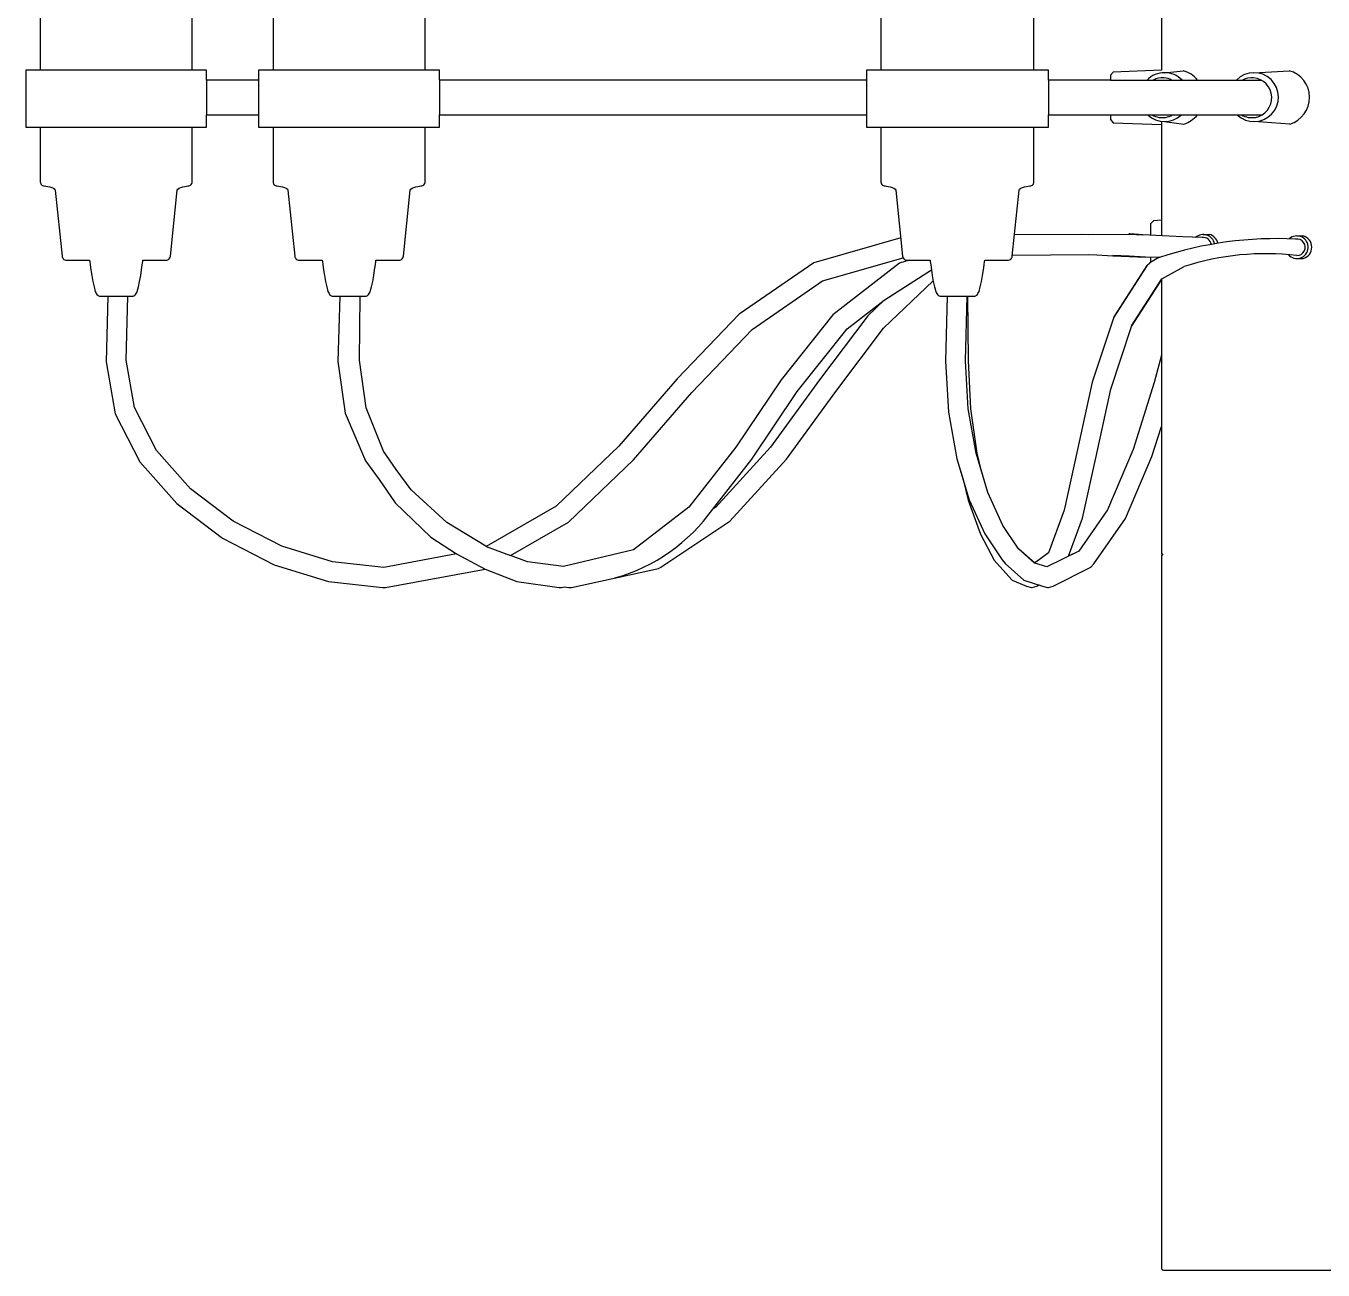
# Model space of a CAD drawing. Header units: millimetres. Extents: x 112 to 8820, y -2365 to 5002.
# Drawn here: x 3187.6 to 3414.5, y -1118.3 to -900.7 of the extents above; entities that cross this region are included whole.
import ezdxf

# ---------------------------------------------------------------- set-up
doc = ezdxf.new("R2010")
doc.units = ezdxf.units.MM

# ---------------------------------------------------------------- blocks, each defined once
blk = doc.blocks.new('2097-50_EL_lateral')
for p, q in [((-3.089, -124.091), (-3.089, -128.217)), ((-22.697, -126.262), (-22.697, -128.215)), ((-20.042, -128.215), (-20.042, -126.262)), ((-18.627, -126.262), (-18.627, -128.215)), ((-15.966, -128.215), (-15.966, -126.262)), ((-7.997, -126.262), (-7.997, -128.215)), ((-5.32, -128.215), (-5.32, -126.262)), ((-22.914, -128.215), (-22.948, -128.215)), ((-22.948, -128.215), (-22.948, -129.215)), ((-22.812, -128.215), (-22.914, -128.215)), ((-22.647, -128.215), (-22.812, -128.215)), ((-22.426, -128.215), (-22.647, -128.215)), ((-22.159, -128.215), (-22.426, -128.215)), ((-21.857, -128.215), (-22.159, -128.215)), ((-21.534, -128.215), (-21.857, -128.215)), ((-21.204, -128.215), (-21.534, -128.215)), ((-20.881, -128.215), (-21.204, -128.215)), ((-20.58, -128.215), (-20.881, -128.215)), ((-20.313, -128.215), (-20.58, -128.215)), ((-20.092, -128.215), (-20.313, -128.215)), ((-19.927, -128.215), (-20.092, -128.215)), ((-19.825, -128.215), (-19.927, -128.215)), ((-19.79, -128.215), (-19.825, -128.215)), ((-19.79, -128.388), (-19.79, -128.215)), ((-18.879, -128.388), (-19.79, -128.388)), ((-19.79, -128.388), (-19.79, -128.997)), ((-18.844, -128.215), (-18.879, -128.215)), ((-18.879, -128.215), (-18.879, -128.388)), ((-18.879, -128.388), (-18.879, -128.997)), ((-18.742, -128.215), (-18.844, -128.215)), ((-18.577, -128.215), (-18.742, -128.215)), ((-18.356, -128.215), (-18.577, -128.215)), ((-18.089, -128.215), (-18.356, -128.215)), ((-17.788, -128.215), (-18.089, -128.215)), ((-17.465, -128.215), (-17.788, -128.215)), ((-17.135, -128.215), (-17.465, -128.215)), ((-16.812, -128.215), (-17.135, -128.215)), ((-16.51, -128.215), (-16.812, -128.215)), ((-16.243, -128.215), (-16.51, -128.215)), ((-16.022, -128.215), (-16.243, -128.215)), ((-15.857, -128.215), (-16.022, -128.215)), ((-15.755, -128.215), (-15.857, -128.215)), ((-15.721, -128.215), (-15.755, -128.215)), ((-15.715, -128.215), (-15.721, -128.215)), ((-15.715, -128.388), (-15.715, -128.215)), ((-8.249, -128.388), (-15.715, -128.388)), ((-15.715, -128.388), (-15.715, -128.997)), ((-8.214, -128.215), (-8.249, -128.215)), ((-8.249, -128.215), (-8.249, -128.388)), ((-8.249, -128.388), (-8.249, -128.997)), ((-8.112, -128.215), (-8.214, -128.215)), ((-7.947, -128.215), (-8.112, -128.215)), ((-7.726, -128.215), (-7.947, -128.215)), ((-7.459, -128.215), (-7.726, -128.215)), ((-7.158, -128.215), (-7.459, -128.215)), ((-6.835, -128.215), (-7.158, -128.215)), ((-6.505, -128.215), (-6.835, -128.215)), ((-6.182, -128.215), (-6.505, -128.215)), ((-5.88, -128.215), (-6.182, -128.215)), ((-5.613, -128.215), (-5.88, -128.215)), ((-5.392, -128.215), (-5.613, -128.215)), ((-5.227, -128.215), (-5.392, -128.215)), ((-5.125, -128.215), (-5.227, -128.215)), ((-5.091, -128.215), (-5.125, -128.215)), ((-5.068, -128.215), (-5.091, -128.215)), ((-5.068, -128.388), (-5.068, -128.215)), ((-3.982, -128.388), (-5.068, -128.388)), ((-5.068, -128.388), (-5.068, -128.997)), ((-3.932, -128.251), (-3.982, -128.304)), ((-3.932, -128.251), (-3.982, -128.304)), ((-3.982, -128.304), (-3.982, -128.323)), ((-3.982, -128.304), (-3.982, -128.323)), ((-3.982, -128.323), (-3.982, -128.378)), ((-3.982, -128.323), (-3.982, -128.378)), ((-3.982, -128.378), (-3.982, -128.388)), ((-3.982, -128.378), (-3.982, -128.388)), ((-3.982, -128.388), (-1.349, -128.388)), ((-3.089, -128.217), (-3.932, -128.251)), ((-3.089, -128.217), (-3.932, -128.251)), ((-3.036, -128.26, 0.142), (-2.711, -128.225, 0.047)), ((-19.79, -129.215), (-19.79, -128.997)), ((-19.79, -128.997), (-18.879, -128.997)), ((-18.879, -128.997), (-18.879, -129.215)), ((-15.715, -129.215), (-15.715, -128.997)), ((-15.715, -128.997), (-8.249, -128.997)), ((-8.249, -128.997), (-8.249, -129.215)), ((-5.068, -129.215), (-5.068, -128.997)), ((-5.068, -128.997), (-3.982, -128.997)), ((-3.982, -128.997), (-3.982, -129.007)), ((-3.982, -128.997), (-3.982, -129.007)), ((-3.982, -128.997), (-1.335, -128.997)), ((-3.982, -129.007), (-3.982, -129.062)), ((-3.982, -129.007), (-3.982, -129.062)), ((-3.982, -129.062), (-3.982, -129.081)), ((-3.982, -129.062), (-3.982, -129.081)), ((-22.948, -129.215), (-22.914, -129.215)), ((-22.914, -129.215), (-22.812, -129.215)), ((-22.812, -129.215), (-22.647, -129.215)), ((-22.697, -129.215), (-22.697, -130.167)), ((-22.647, -129.215), (-22.426, -129.215)), ((-22.426, -129.215), (-22.159, -129.215)), ((-22.159, -129.215), (-21.857, -129.215)), ((-21.857, -129.215), (-21.534, -129.215)), ((-21.534, -129.215), (-21.204, -129.215)), ((-21.204, -129.215), (-20.881, -129.215)), ((-20.881, -129.215), (-20.58, -129.215)), ((-20.58, -129.215), (-20.313, -129.215)), ((-20.313, -129.215), (-20.092, -129.215)), ((-20.092, -129.215), (-19.927, -129.215)), ((-20.042, -130.167), (-20.042, -129.215)), ((-19.927, -129.215), (-19.825, -129.215)), ((-19.825, -129.215), (-19.79, -129.215)), ((-18.879, -129.215), (-18.844, -129.215)), ((-18.844, -129.215), (-18.742, -129.215)), ((-18.742, -129.215), (-18.577, -129.215)), ((-18.627, -129.215), (-18.627, -130.167)), ((-18.577, -129.215), (-18.356, -129.215)), ((-18.356, -129.215), (-18.089, -129.215)), ((-18.089, -129.215), (-17.788, -129.215)), ((-17.788, -129.215), (-17.465, -129.215)), ((-17.465, -129.215), (-17.135, -129.215)), ((-17.135, -129.215), (-16.812, -129.215)), ((-16.812, -129.215), (-16.51, -129.215)), ((-16.51, -129.215), (-16.243, -129.215)), ((-16.243, -129.215), (-16.022, -129.215)), ((-16.022, -129.215), (-15.857, -129.215)), ((-15.966, -130.167), (-15.966, -129.215)), ((-15.857, -129.215), (-15.755, -129.215)), ((-15.755, -129.215), (-15.721, -129.215)), ((-15.721, -129.215), (-15.715, -129.215)), ((-8.249, -129.215), (-8.214, -129.215)), ((-8.214, -129.215), (-8.112, -129.215)), ((-8.112, -129.215), (-7.947, -129.215)), ((-7.997, -129.215), (-7.997, -130.167)), ((-7.947, -129.215), (-7.726, -129.215)), ((-7.726, -129.215), (-7.459, -129.215)), ((-7.459, -129.215), (-7.158, -129.215)), ((-7.158, -129.215), (-6.835, -129.215)), ((-6.835, -129.215), (-6.505, -129.215)), ((-6.505, -129.215), (-6.182, -129.215)), ((-6.182, -129.215), (-5.88, -129.215)), ((-5.88, -129.215), (-5.613, -129.215)), ((-5.613, -129.215), (-5.392, -129.215)), ((-5.392, -129.215), (-5.227, -129.215)), ((-5.32, -130.167), (-5.32, -129.215)), ((-5.227, -129.215), (-5.125, -129.215)), ((-5.125, -129.215), (-5.091, -129.215)), ((-5.091, -129.215), (-5.068, -129.215)), ((-3.982, -129.081), (-3.932, -129.134)), ((-3.982, -129.081), (-3.932, -129.134)), ((-3.932, -129.134), (-3.089, -129.168)), ((-3.932, -129.134), (-3.089, -129.168)), ((-3.089, -129.111), (-3.089, -131.111)), ((-3.089, -129.168), (-3.089, -130.839)), ((-3.036, -129.115, 0.142), (-2.701, -129.157, 0.047)), ((-22.697, -130.167), (-22.695, -130.184)), ((-22.695, -130.184), (-22.69, -130.2)), ((-22.69, -130.2), (-22.681, -130.214)), ((-20.058, -130.214), (-20.049, -130.2)), ((-20.049, -130.2), (-20.044, -130.184)), ((-20.044, -130.184), (-20.042, -130.167)), ((-18.627, -130.167), (-18.625, -130.184)), ((-18.625, -130.184), (-18.62, -130.2)), ((-18.62, -130.2), (-18.611, -130.214)), ((-15.983, -130.214), (-15.974, -130.2)), ((-15.974, -130.2), (-15.968, -130.184)), ((-15.968, -130.184), (-15.966, -130.167)), ((-7.997, -130.167), (-7.995, -130.184)), ((-7.995, -130.184), (-7.99, -130.2)), ((-7.99, -130.2), (-7.981, -130.214)), ((-5.336, -130.214), (-5.327, -130.2)), ((-5.327, -130.2), (-5.322, -130.184)), ((-5.322, -130.184), (-5.32, -130.167)), ((-22.681, -130.214), (-22.669, -130.225)), ((-22.669, -130.225), (-22.656, -130.234)), ((-22.656, -130.234), (-22.64, -130.239)), ((-22.64, -130.239), (-22.623, -130.241)), ((-22.623, -130.241), (-22.598, -130.243)), ((-22.598, -130.243), (-22.567, -130.249)), ((-22.567, -130.249), (-22.532, -130.257)), ((-22.532, -130.257), (-22.498, -130.268)), ((-22.498, -130.268), (-22.468, -130.282)), ((-22.468, -130.282), (-22.446, -130.298)), ((-22.446, -130.298), (-22.437, -130.315)), ((-22.437, -130.315), (-22.317, -131.467)), ((-20.422, -131.467), (-20.302, -130.315)), ((-20.302, -130.315), (-20.293, -130.298)), ((-20.293, -130.298), (-20.271, -130.282)), ((-20.271, -130.282), (-20.241, -130.268)), ((-20.241, -130.268), (-20.206, -130.257)), ((-20.206, -130.257), (-20.172, -130.249)), ((-20.172, -130.249), (-20.14, -130.243)), ((-20.14, -130.243), (-20.116, -130.241)), ((-20.116, -130.241), (-20.099, -130.239)), ((-20.099, -130.239), (-20.083, -130.234)), ((-20.083, -130.234), (-20.069, -130.225)), ((-20.069, -130.225), (-20.058, -130.214)), ((-18.611, -130.214), (-18.6, -130.225)), ((-18.6, -130.225), (-18.586, -130.234)), ((-18.586, -130.234), (-18.57, -130.239)), ((-18.57, -130.239), (-18.553, -130.241)), ((-18.553, -130.241), (-18.528, -130.243)), ((-18.528, -130.243), (-18.497, -130.249)), ((-18.497, -130.249), (-18.463, -130.257)), ((-18.463, -130.257), (-18.428, -130.268)), ((-18.428, -130.268), (-18.398, -130.282)), ((-18.398, -130.282), (-18.376, -130.298)), ((-18.376, -130.298), (-18.367, -130.315)), ((-18.367, -130.315), (-18.247, -131.467)), ((-16.346, -131.467), (-16.227, -130.315)), ((-16.227, -130.315), (-16.217, -130.298)), ((-16.217, -130.298), (-16.196, -130.282)), ((-16.196, -130.282), (-16.165, -130.268)), ((-16.165, -130.268), (-16.131, -130.257)), ((-16.131, -130.257), (-16.096, -130.249)), ((-16.096, -130.249), (-16.065, -130.243)), ((-16.065, -130.243), (-16.04, -130.241)), ((-16.04, -130.241), (-16.023, -130.239)), ((-16.023, -130.239), (-16.008, -130.234)), ((-16.008, -130.234), (-15.994, -130.225)), ((-15.994, -130.225), (-15.983, -130.214)), ((-7.981, -130.214), (-7.97, -130.225)), ((-7.97, -130.225), (-7.956, -130.234)), ((-7.956, -130.234), (-7.94, -130.239)), ((-7.94, -130.239), (-7.923, -130.241)), ((-7.923, -130.241), (-7.899, -130.243)), ((-7.899, -130.243), (-7.868, -130.249)), ((-7.868, -130.249), (-7.833, -130.257)), ((-7.833, -130.257), (-7.798, -130.268)), ((-7.798, -130.268), (-7.768, -130.282)), ((-7.768, -130.282), (-7.746, -130.298)), ((-7.746, -130.298), (-7.737, -130.315)), ((-7.737, -130.315), (-7.618, -131.467)), ((-5.7, -131.467), (-5.58, -130.315)), ((-5.58, -130.315), (-5.571, -130.298)), ((-5.571, -130.298), (-5.549, -130.282)), ((-5.549, -130.282), (-5.519, -130.268)), ((-5.519, -130.268), (-5.484, -130.257)), ((-5.484, -130.257), (-5.45, -130.249)), ((-5.45, -130.249), (-5.419, -130.243)), ((-5.419, -130.243), (-5.394, -130.241)), ((-5.394, -130.241), (-5.377, -130.239)), ((-5.377, -130.239), (-5.361, -130.234)), ((-5.361, -130.234), (-5.348, -130.225)), ((-5.348, -130.225), (-5.336, -130.214)), ((-3.232, -130.85), (-3.282, -130.904)), ((-3.089, -130.839), (-3.232, -130.85)), ((-4.492, -131.087), (-5.661, -131.095)), ((-4.363, -131.093), (-4.492, -131.087)), ((-3.66, -131.087), (-4.363, -131.093)), ((-3.657, -131.08), (-3.66, -131.08)), ((-3.657, -131.088), (-3.66, -131.087)), ((-3.643, -131.08), (-3.657, -131.08)), ((-3.643, -131.087), (-3.657, -131.088)), ((-3.416, -131.093), (-3.643, -131.08)), ((-3.416, -131.101), (-3.643, -131.087)), ((-3.187, -131.106), (-3.416, -131.093)), ((-3.282, -130.904), (-3.282, -130.923)), ((-3.282, -130.923), (-3.282, -130.979)), ((-3.282, -130.979), (-3.282, -131.065)), ((-3.282, -131.065), (-3.282, -131.1)), ((-2.953, -131.118), (-3.187, -131.106)), ((-2.359, -131.089), (-2.25, -131.089)), ((-0.722, -131.114, -0.203), (-0.613, -131.114, -0.203)), ((-7.651, -131.148), (-9.172, -131.584)), ((-2.714, -131.131), (-2.953, -131.118)), ((-2.381, -131.145, 0.203), (-2.714, -131.131)), ((-22.317, -131.467), (-22.313, -131.485)), ((-22.313, -131.485), (-22.306, -131.5)), ((-22.306, -131.5), (-22.296, -131.514)), ((-22.296, -131.514), (-22.284, -131.525)), ((-22.284, -131.525), (-22.269, -131.534)), ((-22.269, -131.534), (-22.253, -131.539)), ((-22.253, -131.539), (-22.235, -131.541)), ((-22.235, -131.541), (-22.217, -131.541)), ((-22.217, -131.541), (-22.161, -131.541)), ((-22.161, -131.541), (-22.07, -131.541)), ((-22.07, -131.541), (-21.949, -131.541)), ((-21.949, -131.541), (-21.836, -131.541)), ((-21.836, -131.541), (-21.833, -131.563)), ((-21.833, -131.563), (-21.825, -131.622)), ((-20.913, -131.622), (-20.905, -131.563)), ((-20.905, -131.563), (-20.903, -131.541)), ((-20.903, -131.541), (-20.79, -131.541)), ((-20.79, -131.541), (-20.669, -131.541)), ((-20.669, -131.541), (-20.578, -131.541)), ((-20.578, -131.541), (-20.522, -131.541)), ((-20.522, -131.541), (-20.503, -131.541)), ((-20.503, -131.541), (-20.486, -131.539)), ((-20.486, -131.539), (-20.469, -131.534)), ((-20.469, -131.534), (-20.455, -131.525)), ((-20.455, -131.525), (-20.442, -131.514)), ((-20.442, -131.514), (-20.432, -131.5)), ((-20.432, -131.5), (-20.425, -131.485)), ((-20.425, -131.485), (-20.422, -131.467)), ((-18.247, -131.467), (-18.244, -131.485)), ((-18.244, -131.485), (-18.237, -131.5)), ((-18.237, -131.5), (-18.227, -131.514)), ((-18.227, -131.514), (-18.214, -131.525)), ((-18.214, -131.525), (-18.199, -131.534)), ((-18.199, -131.534), (-18.183, -131.539)), ((-18.183, -131.539), (-18.166, -131.541)), ((-18.166, -131.541), (-18.147, -131.541)), ((-18.147, -131.541), (-18.091, -131.541)), ((-18.091, -131.541), (-18, -131.541)), ((-18, -131.541), (-17.879, -131.541)), ((-17.879, -131.541), (-17.766, -131.541)), ((-17.766, -131.541), (-17.763, -131.563)), ((-17.763, -131.563), (-17.756, -131.622)), ((-16.838, -131.622), (-16.83, -131.563)), ((-16.83, -131.563), (-16.827, -131.541)), ((-16.827, -131.541), (-16.72, -131.541)), ((-16.72, -131.541), (-16.599, -131.541)), ((-16.599, -131.541), (-16.508, -131.541)), ((-16.508, -131.541), (-16.452, -131.541)), ((-16.452, -131.541), (-16.434, -131.541)), ((-16.434, -131.541), (-16.428, -131.541)), ((-16.428, -131.541), (-16.41, -131.539)), ((-16.41, -131.539), (-16.394, -131.534)), ((-16.394, -131.534), (-16.38, -131.525)), ((-16.38, -131.525), (-16.367, -131.514)), ((-16.367, -131.514), (-16.357, -131.5)), ((-16.357, -131.5), (-16.35, -131.485)), ((-16.35, -131.485), (-16.346, -131.467)), ((-9.017, -131.901), (-7.608, -131.498)), ((-7.505, -131.541), (-7.673, -131.592)), ((-7.618, -131.467), (-7.614, -131.485)), ((-7.614, -131.485), (-7.607, -131.5)), ((-7.607, -131.5), (-7.597, -131.514)), ((-7.597, -131.514), (-7.584, -131.525)), ((-7.584, -131.525), (-7.57, -131.534)), ((-7.57, -131.534), (-7.553, -131.539)), ((-7.553, -131.539), (-7.536, -131.541)), ((-7.536, -131.541), (-7.517, -131.541)), ((-7.517, -131.541), (-7.461, -131.541)), ((-7.461, -131.541), (-7.37, -131.541)), ((-7.37, -131.541), (-7.249, -131.541)), ((-7.249, -131.541), (-7.137, -131.541)), ((-7.137, -131.541), (-7.134, -131.563)), ((-7.134, -131.563), (-7.126, -131.622)), ((-6.191, -131.622), (-6.184, -131.563)), ((-6.184, -131.563), (-6.181, -131.541)), ((-6.181, -131.541), (-6.09, -131.541)), ((-6.09, -131.541), (-5.969, -131.541)), ((-5.969, -131.541), (-5.879, -131.541)), ((-5.879, -131.541), (-5.823, -131.541)), ((-5.823, -131.541), (-5.804, -131.541)), ((-5.804, -131.541), (-5.8, -131.541)), ((-5.8, -131.541), (-5.781, -131.541)), ((-5.781, -131.541), (-5.764, -131.539)), ((-5.764, -131.539), (-5.748, -131.534)), ((-5.748, -131.534), (-5.733, -131.525)), ((-5.733, -131.525), (-5.72, -131.514)), ((-5.72, -131.514), (-5.71, -131.5)), ((-5.71, -131.5), (-5.703, -131.485)), ((-5.703, -131.485), (-5.7, -131.467)), ((-5.698, -131.452), (-4.366, -131.441)), ((-4.366, -131.441), (-4.223, -131.447)), ((-4.223, -131.447), (-3.94, -131.46)), ((-3.94, -131.452), (-3.655, -131.465)), ((-3.94, -131.46), (-3.655, -131.473)), ((-3.655, -131.465), (-3.37, -131.478)), ((-3.655, -131.473), (-3.37, -131.486)), ((-3.37, -131.478), (-3.123, -131.489)), ((-3.123, -131.489), (-3.296, -131.584)), ((-3.282, -131.482), (-3.282, -131.521)), ((-3.282, -131.521), (-3.282, -131.576)), ((-0.722, -131.51, -0.203), (-0.613, -131.51, -0.203)), ((-21.825, -131.622), (-21.813, -131.707)), ((-21.813, -131.707), (-21.798, -131.806)), ((-20.941, -131.806), (-20.925, -131.707)), ((-20.925, -131.707), (-20.913, -131.622)), ((-17.756, -131.622), (-17.744, -131.707)), ((-17.744, -131.707), (-17.728, -131.806)), ((-16.866, -131.806), (-16.85, -131.707)), ((-16.85, -131.707), (-16.838, -131.622)), ((-9.172, -131.584), (-10.476, -132.485)), ((-7.673, -131.592), (-8.838, -132.495)), ((-7.94, -132.24), (-7.114, -131.707)), ((-7.126, -131.622), (-7.114, -131.707)), ((-7.114, -131.707), (-7.098, -131.806)), ((-6.219, -131.806), (-6.204, -131.707)), ((-6.204, -131.707), (-6.191, -131.622)), ((-3.349, -131.633), (-3.926, -132.53)), ((-3.349, -131.64), (-3.926, -132.538)), ((-3.296, -131.584), (-3.349, -131.633)), ((-3.296, -131.592), (-3.349, -131.64)), ((-3.084, -131.866), (-2.691, -131.65)), ((-21.798, -131.806), (-21.779, -131.91)), ((-21.779, -131.91), (-21.758, -132.006)), ((-21.758, -132.006), (-21.736, -132.084)), ((-21.003, -132.084), (-20.98, -132.006)), ((-20.98, -132.006), (-20.96, -131.91)), ((-20.96, -131.91), (-20.941, -131.806)), ((-17.728, -131.806), (-17.709, -131.91)), ((-17.709, -131.91), (-17.689, -132.006)), ((-17.689, -132.006), (-17.666, -132.084)), ((-16.927, -132.084), (-16.905, -132.006)), ((-16.905, -132.006), (-16.884, -131.91)), ((-16.884, -131.91), (-16.866, -131.806)), ((-10.247, -132.752), (-9.017, -131.901)), ((-7.949, -132.726), (-7.081, -131.9)), ((-7.098, -131.806), (-7.08, -131.91)), ((-7.08, -131.91), (-7.059, -132.006)), ((-7.059, -132.006), (-7.037, -132.084)), ((-6.281, -132.084), (-6.258, -132.006)), ((-6.258, -132.006), (-6.238, -131.91)), ((-6.238, -131.91), (-6.219, -131.806)), ((-3.613, -132.69), (-3.084, -131.866)), ((-3.613, -132.698), (-3.084, -131.874)), ((-3.089, -131.875), (-3.089, -136.672)), ((-21.736, -132.084), (-21.728, -132.103)), ((-21.728, -132.103), (-21.718, -132.121)), ((-21.718, -132.121), (-21.706, -132.137)), ((-21.706, -132.137), (-21.693, -132.15)), ((-21.693, -132.15), (-21.679, -132.16)), ((-21.679, -132.16), (-21.663, -132.166)), ((-21.663, -132.166), (-21.646, -132.169)), ((-21.646, -132.169), (-21.64, -132.169)), ((-21.64, -132.169), (-21.622, -132.169)), ((-21.622, -132.169), (-21.593, -132.169)), ((-21.593, -132.169), (-21.554, -132.169)), ((-21.554, -132.169), (-21.508, -132.169)), ((-21.515, -132.169), (-21.543, -133.314)), ((-21.508, -132.169), (-21.455, -132.169)), ((-21.455, -132.169), (-21.398, -132.169)), ((-21.398, -132.169), (-21.34, -132.169)), ((-21.34, -132.169), (-21.284, -132.169)), ((-21.284, -132.169), (-21.231, -132.169)), ((-21.231, -132.169), (-21.184, -132.169)), ((-21.193, -133.289), (-21.165, -132.169)), ((-21.184, -132.169), (-21.146, -132.169)), ((-21.146, -132.169), (-21.117, -132.169)), ((-21.117, -132.169), (-21.099, -132.169)), ((-21.099, -132.169), (-21.093, -132.169)), ((-21.093, -132.169), (-21.076, -132.166)), ((-21.076, -132.166), (-21.06, -132.16)), ((-21.06, -132.16), (-21.046, -132.15)), ((-21.046, -132.15), (-21.032, -132.137)), ((-21.032, -132.137), (-21.021, -132.121)), ((-21.021, -132.121), (-21.011, -132.103)), ((-21.011, -132.103), (-21.003, -132.084)), ((-17.666, -132.084), (-17.658, -132.103)), ((-17.658, -132.103), (-17.648, -132.121)), ((-17.648, -132.121), (-17.637, -132.137)), ((-17.637, -132.137), (-17.623, -132.15)), ((-17.623, -132.15), (-17.609, -132.16)), ((-17.609, -132.16), (-17.593, -132.166)), ((-17.593, -132.166), (-17.576, -132.169)), ((-17.576, -132.169), (-17.57, -132.169)), ((-17.57, -132.169), (-17.552, -132.169)), ((-17.552, -132.169), (-17.523, -132.169)), ((-17.523, -132.169), (-17.485, -132.169)), ((-17.461, -132.169), (-17.496, -133.312)), ((-17.485, -132.169), (-17.438, -132.169)), ((-17.438, -132.169), (-17.385, -132.169)), ((-17.385, -132.169), (-17.328, -132.169)), ((-17.328, -132.169), (-17.271, -132.169)), ((-17.271, -132.169), (-17.214, -132.169)), ((-17.214, -132.169), (-17.161, -132.169)), ((-17.161, -132.169), (-17.115, -132.169)), ((-17.115, -132.169), (-17.076, -132.169)), ((-17.113, -133.29), (-17.103, -132.169)), ((-17.076, -132.169), (-17.047, -132.169)), ((-17.047, -132.169), (-17.029, -132.169)), ((-17.029, -132.169), (-17.023, -132.169)), ((-17.023, -132.169), (-17.018, -132.169)), ((-17.018, -132.169), (-17.001, -132.166)), ((-17.001, -132.166), (-16.985, -132.16)), ((-16.985, -132.16), (-16.97, -132.15)), ((-16.97, -132.15), (-16.957, -132.137)), ((-16.957, -132.137), (-16.945, -132.121)), ((-16.945, -132.121), (-16.935, -132.103)), ((-16.935, -132.103), (-16.927, -132.084)), ((-8.587, -132.741), (-7.94, -132.24)), ((-7.94, -132.24), (-8.224, -132.511)), ((-7.037, -132.084), (-7.028, -132.103)), ((-7.028, -132.103), (-7.019, -132.121)), ((-7.019, -132.121), (-7.007, -132.137)), ((-7.007, -132.137), (-6.994, -132.15)), ((-6.994, -132.15), (-6.979, -132.16)), ((-6.979, -132.16), (-6.963, -132.166)), ((-6.963, -132.166), (-6.946, -132.169)), ((-6.946, -132.169), (-6.94, -132.169)), ((-6.94, -132.169), (-6.922, -132.169)), ((-6.922, -132.169), (-6.893, -132.169)), ((-6.893, -132.169), (-6.855, -132.169)), ((-6.836, -132.169), (-6.865, -133.306)), ((-6.836, -132.169), (-6.865, -133.306)), ((-6.855, -132.169), (-6.808, -132.169)), ((-6.808, -132.169), (-6.755, -132.169)), ((-6.755, -132.169), (-6.699, -132.169)), ((-6.699, -132.169), (-6.641, -132.169)), ((-6.641, -132.169), (-6.584, -132.169)), ((-6.584, -132.169), (-6.532, -132.169)), ((-6.532, -132.169), (-6.485, -132.169)), ((-6.519, -133.297), (-6.491, -132.169)), ((-6.485, -132.169), (-6.446, -132.169)), ((-6.466, -133.294), (-6.477, -132.169)), ((-6.446, -132.169), (-6.417, -132.169)), ((-6.417, -132.169), (-6.399, -132.169)), ((-6.399, -132.169), (-6.393, -132.169)), ((-6.393, -132.169), (-6.377, -132.169)), ((-6.377, -132.169), (-6.371, -132.169)), ((-6.371, -132.169), (-6.354, -132.166)), ((-6.354, -132.166), (-6.338, -132.16)), ((-6.338, -132.16), (-6.324, -132.15)), ((-6.324, -132.15), (-6.31, -132.137)), ((-6.31, -132.137), (-6.299, -132.121)), ((-6.299, -132.121), (-6.289, -132.103)), ((-6.289, -132.103), (-6.281, -132.084)), ((-10.476, -132.485), (-11.561, -133.615)), ((-8.838, -132.495), (-9.742, -133.629)), ((-8.224, -132.511), (-9.072, -133.634)), ((-3.926, -132.538), (-4.3, -133.67)), ((-3.976, -133.797), (-3.613, -132.698)), ((-11.302, -133.851), (-10.247, -132.752)), ((-9.461, -133.838), (-8.587, -132.741)), ((-8.785, -133.833), (-7.949, -132.726)), ((-21.543, -133.314), (-21.387, -134.225)), ((-21.052, -134.113), (-21.193, -133.289)), ((-17.496, -133.312), (-17.368, -134.217)), ((-17.001, -134.12), (-17.113, -133.29)), ((-6.865, -133.306), (-6.813, -134.196)), ((-6.865, -133.306), (-6.813, -134.196)), ((-6.469, -134.141), (-6.519, -133.297)), ((-6.426, -134.14), (-6.466, -133.294)), ((-3.089, -133.201), (-3.215, -133.679)), ((-3.089, -133.201), (-3.215, -133.679)), ((-11.561, -133.615), (-12.578, -134.792)), ((-9.742, -133.629), (-10.533, -134.808)), ((-9.072, -133.634), (-9.927, -134.807)), ((-9.649, -135.018), (-8.785, -133.833)), ((-4.3, -133.67), (-4.56, -134.853)), ((-4.234, -134.972), (-3.976, -133.797)), ((-3.215, -133.679), (-3.584, -134.851)), ((-3.215, -133.679), (-3.584, -134.851)), ((-12.325, -135.034), (-11.302, -133.851)), ((-10.251, -135.017), (-9.461, -133.838)), ((-21.387, -134.225), (-20.954, -135.065)), ((-20.663, -134.866), (-21.052, -134.113)), ((-17.368, -134.217), (-17.011, -135.051)), ((-16.693, -134.879), (-17.001, -134.12)), ((-6.813, -134.196), (-6.668, -135.014)), ((-6.813, -134.196), (-6.668, -135.014)), ((-6.333, -134.917), (-6.469, -134.141)), ((-6.316, -134.915), (-6.426, -134.14)), ((-3.256, -134.974), (-3.089, -134.446)), ((-3.256, -134.974), (-3.089, -134.446)), ((-20.07, -135.539), (-20.663, -134.866)), ((-16.471, -135.199), (-16.693, -134.879)), ((-12.578, -134.792), (-13.673, -135.84)), ((-10.533, -134.808), (-11.354, -135.861)), ((-9.927, -134.807), (-10.882, -135.857)), ((-6.125, -135.605), (-6.333, -134.917)), ((-6.246, -135.205), (-6.316, -134.915)), ((-4.56, -134.853), (-4.791, -135.914)), ((-3.584, -134.851), (-4.035, -135.908)), ((-3.584, -134.851), (-4.035, -135.908)), ((-20.954, -135.065), (-20.31, -135.797)), ((-17.011, -135.051), (-16.772, -135.378)), ((-13.462, -136.123), (-12.325, -135.034)), ((-10.934, -135.892), (-10.251, -135.017)), ((-10.638, -136.105), (-9.649, -135.018)), ((-6.668, -135.014), (-6.452, -135.732)), ((-6.668, -135.014), (-6.56, -135.373)), ((-4.469, -136.049), (-4.234, -134.972)), ((-3.717, -136.055), (-3.256, -134.974)), ((-3.717, -136.055), (-3.256, -134.974)), ((-16.772, -135.378), (-16.493, -135.781)), ((-16.209, -135.557), (-16.471, -135.199)), ((-6.56, -135.373), (-6.473, -135.734)), ((-6.125, -135.605), (-6.246, -135.205)), ((-19.323, -136.106), (-20.07, -135.539)), ((-15.585, -136.127), (-16.209, -135.557)), ((-5.864, -136.182), (-6.125, -135.605)), ((-5.864, -136.182), (-6.125, -135.605)), ((-20.31, -135.797), (-19.51, -136.404)), ((-16.493, -135.781), (-15.866, -136.384)), ((-13.673, -135.84), (-14.899, -136.547)), ((-11.354, -135.861), (-12.323, -136.605)), ((-10.882, -135.857), (-10.934, -135.892)), ((-6.473, -135.734), (-6.257, -136.33)), ((-6.452, -135.732), (-6.181, -136.328)), ((-4.791, -135.914), (-5.068, -136.655)), ((-4.718, -136.716), (-4.469, -136.049)), ((-4.035, -135.908), (-4.538, -136.626)), ((-4.035, -135.908), (-4.538, -136.626)), ((-4.273, -136.85), (-3.717, -136.055)), ((-4.273, -136.85), (-3.717, -136.055)), ((-18.476, -136.539), (-19.323, -136.106)), ((-14.908, -136.543), (-15.585, -136.127)), ((-14.472, -136.705), (-13.462, -136.123)), ((-11.848, -136.91), (-10.638, -136.105)), ((-6.257, -136.33), (-6.015, -136.785)), ((-6.181, -136.328), (-5.875, -136.782)), ((-5.591, -136.585), (-5.864, -136.182)), ((-5.591, -136.585), (-5.864, -136.182)), ((-19.51, -136.404), (-18.609, -136.865)), ((-17.585, -136.815), (-18.476, -136.539)), ((-15.866, -136.384), (-15.416, -136.677)), ((-14.899, -136.547), (-14.908, -136.543)), ((-14.899, -136.547), (-14.472, -136.705)), ((-15.416, -136.677), (-16.691, -136.912)), ((-15.416, -136.677), (-14.918, -136.941)), ((-14.177, -136.815), (-14.472, -136.705)), ((-12.323, -136.605), (-13.546, -136.897)), ((-6.015, -136.785), (-5.761, -137.074)), ((-5.875, -136.782), (-5.824, -136.842)), ((-5.307, -136.838), (-5.591, -136.585)), ((-5.31, -136.836), (-5.591, -136.585)), ((-5.068, -136.655), (-5.31, -136.836)), ((-4.538, -136.626), (-5.095, -136.904)), ((-4.538, -136.626), (-4.718, -136.716)), ((-3.089, -136.672), (-3.064, -136.697)), ((-3.064, -136.697), (-3.089, -136.697)), ((-3.089, -136.697), (-3.089, -149.179)), ((-18.609, -136.865), (-17.656, -137.159)), ((-16.691, -136.912), (-17.585, -136.815)), ((-16.659, -137.262), (-14.918, -136.941)), ((-14.918, -136.941), (-14.364, -137.159)), ((-13.546, -136.897), (-14.177, -136.815)), ((-13.406, -137.262), (-11.888, -136.931)), ((-11.888, -136.931), (-11.848, -136.91)), ((-5.824, -136.842), (-5.495, -137.135)), ((-5.095, -136.904), (-5.307, -136.838)), ((-4.985, -137.239), (-4.325, -136.91)), ((-4.985, -137.239), (-4.325, -136.91)), ((-4.325, -136.91), (-4.273, -136.85)), ((-4.325, -136.91), (-4.273, -136.85)), ((-17.656, -137.159), (-16.715, -137.262)), ((-14.364, -137.159), (-13.626, -137.262)), ((-5.761, -137.074), (-5.702, -137.137)), ((-5.702, -137.137), (-5.45, -137.239)), ((-5.495, -137.135), (-5.168, -137.238)), ((-5.35, -137.262), (-5.267, -137.238)), ((-5.267, -137.238), (-5.237, -137.216)), ((-5.237, -137.216), (-5.168, -137.238)), ((-5.168, -137.238), (-5.086, -137.262)), ((-5.168, -137.238), (-5.086, -137.262)), ((-16.715, -137.262), (-16.659, -137.262)), ((-13.626, -137.262), (-13.582, -137.262)), ((-13.582, -137.262), (-13.536, -137.251)), ((-13.536, -137.251), (-13.453, -137.262)), ((-13.453, -137.262), (-13.406, -137.262)), ((-5.45, -137.239), (-5.365, -137.262)), ((-5.365, -137.262), (-5.35, -137.262)), ((-5.086, -137.262), (-5.067, -137.262)), ((-5.086, -137.262), (-5.067, -137.262)), ((-5.067, -137.262), (-4.985, -137.239)), ((-5.067, -137.262), (-4.985, -137.239)), ((-3.089, -149.179), (-3.064, -149.204)), ((-3.064, -149.204), (-3.019, -149.204)), ((-3.019, -149.204), (-2.885, -149.204)), ((-2.885, -149.204), (-2.666, -149.204)), ((-2.666, -149.204), (-2.402, -149.204)), ((-2.402, -149.204), (-2.135, -149.204)), ((-2.135, -149.204), (-2.001, -149.204)), ((-2.001, -149.204), (-1.576, -149.204)), ((-1.576, -149.204), (-1.106, -149.204)), ((-1.106, -149.204), (-0.552, -149.204)), ((-0.552, -149.204), (-0.088, -149.204))]:
    blk.add_line(p, q)
at = {"extrusion": (-1.04654e-19, -0.001462, 0.999999)}
for p, q in [((-1.472, -128.26, 0.142), (-0.857, -128.225, 0.142)), ((-0.847, -129.157, 0.141), (-1.472, -129.115, 0.142))]:
    blk.add_line(p, q, dxfattribs=at)
for centre, radius, start, end in [((-3.036, -128.687, 0.142), 0.428, 44.3824, 135.6176), ((-3.075, -128.697, 0.142), 0.349, 84.7144, 117.7177), ((-3.075, -128.697, 0.142), 0.349, 62.2823, 84.7144), ((-2.838, -128.693, 0.047), 0.485, 38.9351, 74.7834), ((-1.472, -128.687, 0.142), 0.428, 226.4486, 135.6176), ((-1.511, -128.697, 0.142), 0.349, 84.7144, 117.7177), ((-1.511, -128.697, 0.142), 0.349, 280.425, 84.7144), ((-0.984, -128.693, 0.047), 0.485, 286.476, 74.7834), ((-3.036, -128.687, 0.142), 0.428, 226.4486, 313.5163), ((-3.075, -128.697, 0.142), 0.349, 239.4916, 280.425), ((-3.075, -128.697, 0.142), 0.349, 280.425, 300.4499), ((-2.838, -128.693, 0.047), 0.485, 286.476, 321.0813), ((-1.511, -128.697, 0.142), 0.349, 239.4916, 280.425), ((-2.359, -131.287), 0.198, 9.7634, 132.3519), ((-2.305, -131.287), 0.206, 12.2004, 74.5834), ((-0.722, -131.312, -0.203), 0.198, 221.2578, 132.397), ((-0.668, -131.312, -0.203), 0.206, 285.4166, 74.5834), ((-1.068, -137.78), 6.618, 87.1933, 108.0965), ((-2.359, -131.288, 0.203), 0.145, 10.2821, 98.7552), ((-0.722, -131.313), 0.145, 270, 98.7552), ((-1.266, -136.064), 4.638, 83.262, 107.8983), ((-13.493, -134.075), 3.138, 285.6332, 324.613)]:
    blk.add_arc(centre, radius, start, end)

msp = doc.modelspace()

# ---------------------------------------------------------------- block references
at = {"color": 1, "xscale": 10, "yscale": 10, "zscale": 10}
msp.add_blockref('2097-50_EL_lateral', (3417.13, 373.69), dxfattribs=at)

doc.saveas('drawing.dxf')
